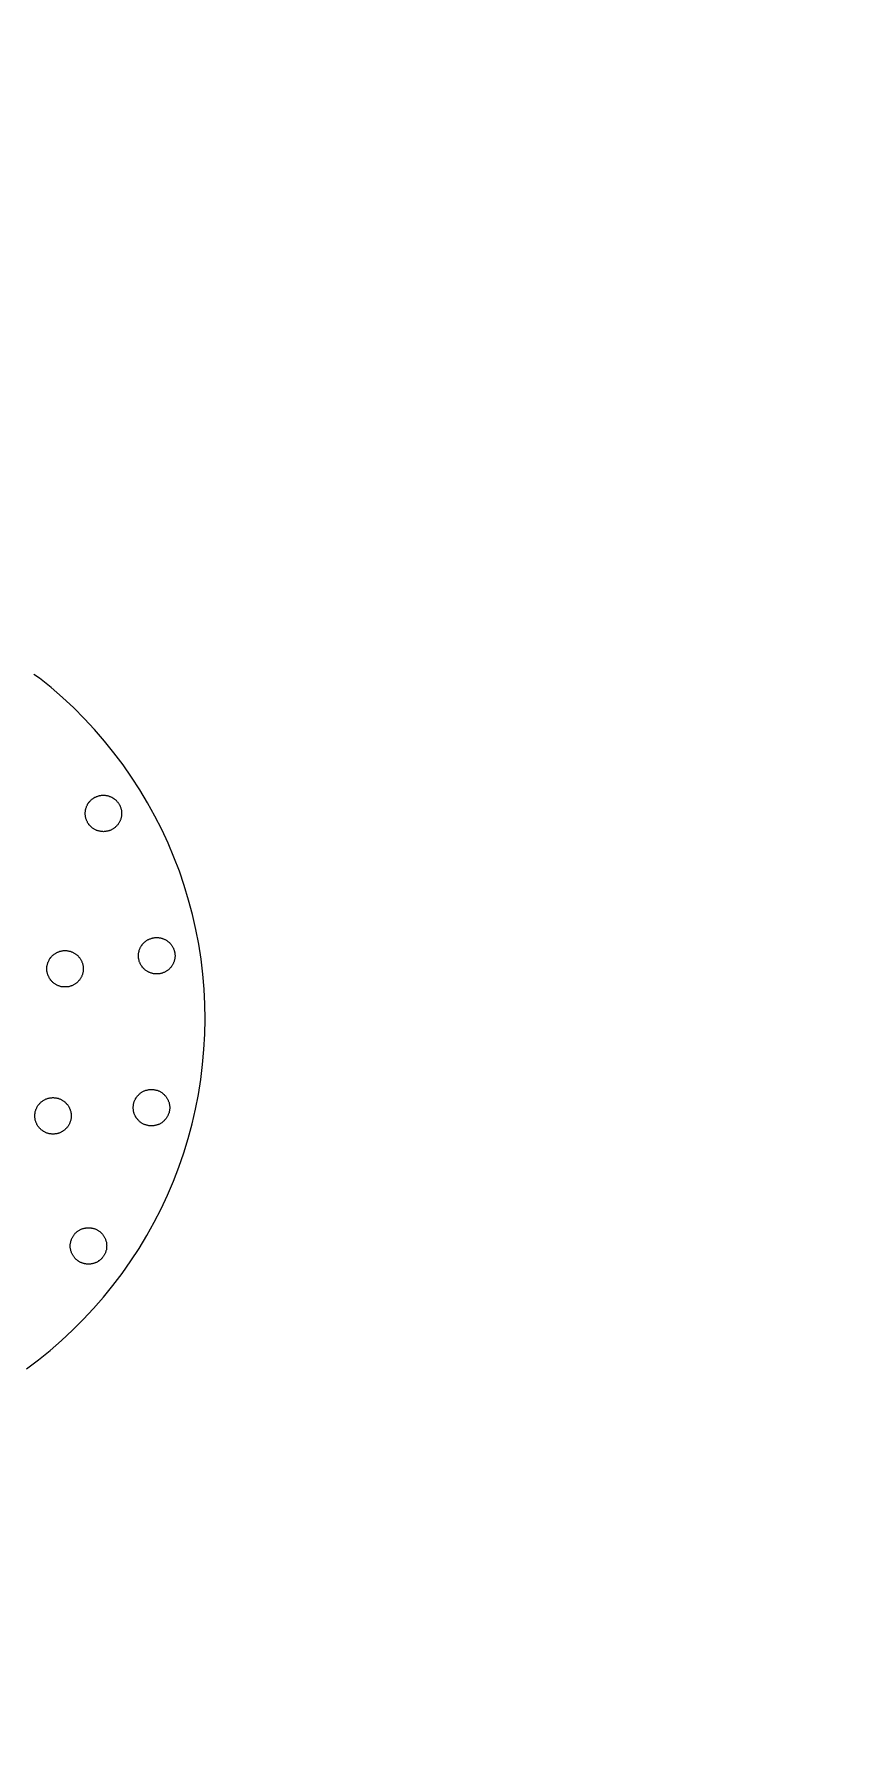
# Model space of a CAD drawing. Extents: x 1225654 to 1325654, y 924838 to 1022543.
# Drawn here: x 1249275 to 1250613, y 942346 to 945186 of the extents above; entities that cross this region are included whole.
import ezdxf

# ---------------------------------------------------------------- set-up
doc = ezdxf.new("R2010")
doc.units = 13

msp = doc.modelspace()

# ---------------------------------------------------------------- linework, layer by layer
msp.add_lwpolyline([(1260678.3, 924838.4), (1290630.1, 924838.4, 6.524121)], format="xyb", close=True)
msp.add_lwpolyline([(1260678.3, 924838.4), (1290630.1, 924838.4, 6.524121)], format="xyb", close=True)
msp.add_lwpolyline([(1249261.5, 942971.5), (1249281.5, 942986.5), (1249300.8, 943002.3), (1249319.7, 943018.7), (1249338.2, 943035.8), (1249356, 943053.4), (1249373.1, 943071.8), (1249389.5, 943090.7), (1249405.2, 943110), (1249420.3, 943130), (1249434.7, 943150.6), (1249448.5, 943171.5), (1249461.3, 943193.1), (1249473.4, 943214.9), (1249484.9, 943237.1), (1249495.5, 943259.9), (1249505.4, 943282.9), (1249514.4, 943306.2), (1249522.5, 943329.9), (1249529.9, 943354), (1249536.4, 943378), (1249542.1, 943402.5), (1249547, 943427.1), (1249550.8, 943451.8), (1249553.9, 943476.8), (1249556.2, 943501.5), (1249557.5, 943526.7), (1249558, 943551.7), (1249557.5, 943576.7), (1249556.5, 943601.6), (1249554.2, 943626.6), (1249551.3, 943651.6), (1249547.4, 943676.4), (1249542.7, 943700.9), (1249537.1, 943725.4), (1249530.6, 943749.5), (1249523.4, 943773.6), (1249515.3, 943797.2), (1249506.3, 943820.6), (1249496.6, 943843.8), (1249486.1, 943866.5), (1249474.8, 943888.8), (1249462.6, 943910.8), (1249449.8, 943932.2), (1249436, 943953.4), (1249421.9, 943973.8), (1249406.8, 943993.9), (1249391.1, 944013.4), (1249374.7, 944032.3), (1249357.5, 944050.8), (1249340, 944068.3), (1249321.6, 944085.7), (1249302.9, 944102.1), (1249283.3, 944117.8), (1249273.7, 944124)])
for points in [[(1249389.3, 943923.4), (1249390.4, 943923.4), (1249391.5, 943923.4), (1249392.4, 943923.4), (1249393.5, 943923.2), (1249394.7, 943922.9), (1249395.6, 943922.8), (1249396.7, 943922.5), (1249397.6, 943922.3), (1249398.7, 943922.1), (1249399.6, 943921.6), (1249400.7, 943921.4), (1249401.6, 943920.9), (1249402.6, 943920.5), (1249403.5, 943920), (1249404.6, 943919.3), (1249405.5, 943918.9), (1249406.2, 943918.3), (1249407.1, 943917.8), (1249407.9, 943917.1), (1249408.8, 943916.4), (1249409.5, 943915.7), (1249410.4, 943915.1), (1249411.1, 943914.2), (1249411.8, 943913.5), (1249412.4, 943912.6), (1249413.1, 943912), (1249413.8, 943911.1), (1249414.5, 943910.1), (1249414.9, 943909.2), (1249415.6, 943908.4), (1249416, 943907.5), (1249416.5, 943906.5), (1249417, 943905.6), (1249417.4, 943904.5), (1249417.9, 943903.6), (1249418.1, 943902.5), (1249418.5, 943901.6), (1249418.7, 943900.5), (1249419, 943899.6), (1249419.2, 943898.4), (1249419.2, 943897.6), (1249419.4, 943896.4), (1249419.4, 943895.3), (1249419.6, 943894.4), (1249419.6, 943893.3), (1249419.6, 943892.1), (1249419.4, 943891.2), (1249419.4, 943890.1), (1249419.2, 943889), (1249419.2, 943888.1), (1249419, 943887), (1249418.7, 943885.9), (1249418.5, 943884.9), (1249418.1, 943883.8), (1249417.9, 943882.9), (1249417.4, 943882), (1249417, 943880.9), (1249416.5, 943880), (1249416, 943879.1), (1249415.6, 943878.2), (1249414.9, 943877.3), (1249414.5, 943876.4), (1249413.8, 943875.5), (1249413.1, 943874.6), (1249412.4, 943873.7), (1249411.8, 943873), (1249411.1, 943872.4), (1249410.4, 943871.5), (1249409.5, 943870.8), (1249408.8, 943870.1), (1249407.9, 943869.4), (1249407.1, 943868.8), (1249406.2, 943868.1), (1249405.5, 943867.6), (1249404.6, 943866.9), (1249403.5, 943866.5), (1249402.6, 943866), (1249401.6, 943865.6), (1249400.7, 943865.2), (1249399.6, 943864.9), (1249398.7, 943864.5), (1249397.6, 943864.3), (1249396.7, 943863.8), (1249395.6, 943863.6), (1249394.7, 943863.6), (1249393.5, 943863.3), (1249392.4, 943863.1), (1249391.5, 943863.1), (1249390.4, 943863.1), (1249389.3, 943862.9), (1249388.4, 943863.1), (1249387.2, 943863.1), (1249386.1, 943863.1), (1249385.2, 943863.3), (1249384.1, 943863.6), (1249383, 943863.6), (1249382.1, 943863.8), (1249381, 943864.3), (1249380, 943864.5), (1249378.9, 943864.9), (1249378, 943865.2), (1249377.1, 943865.6), (1249376, 943866), (1249375.1, 943866.5), (1249374.2, 943866.9), (1249373.3, 943867.6), (1249372.4, 943868.1), (1249371.5, 943868.8), (1249370.8, 943869.4), (1249369.9, 943870.1), (1249369, 943870.8), (1249368.3, 943871.5), (1249367.7, 943872.4), (1249366.8, 943873), (1249366.1, 943873.7), (1249365.4, 943874.6), (1249365, 943875.5), (1249364.3, 943876.4), (1249363.6, 943877.3), (1249363.2, 943878.2), (1249362.7, 943879.1), (1249362.3, 943880), (1249361.8, 943880.9), (1249361.4, 943882), (1249361, 943882.9), (1249360.7, 943883.8), (1249360.3, 943884.9), (1249360, 943885.9), (1249359.8, 943887), (1249359.6, 943888.1), (1249359.4, 943889), (1249359.4, 943890.1), (1249359.1, 943891.2), (1249359.1, 943892.1), (1249359.1, 943893.3), (1249359.1, 943894.4), (1249359.1, 943895.3), (1249359.4, 943896.4), (1249359.4, 943897.6), (1249359.6, 943898.4), (1249359.8, 943899.6), (1249360, 943900.5), (1249360.3, 943901.6), (1249360.7, 943902.5), (1249361, 943903.6), (1249361.4, 943904.5), (1249361.8, 943905.6), (1249362.3, 943906.5), (1249362.7, 943907.5), (1249363.2, 943908.4), (1249363.6, 943909.2), (1249364.3, 943910.1), (1249365, 943911.1), (1249365.4, 943912), (1249366.1, 943912.6), (1249366.8, 943913.5), (1249367.7, 943914.2), (1249368.3, 943915.1), (1249369, 943915.7), (1249369.9, 943916.4), (1249370.8, 943917.1), (1249371.5, 943917.8), (1249372.4, 943918.3), (1249373.3, 943918.9), (1249374.2, 943919.3), (1249375.1, 943920), (1249376, 943920.5), (1249377.1, 943920.9), (1249378, 943921.4), (1249378.9, 943921.6), (1249380, 943922.1), (1249381, 943922.3), (1249382.1, 943922.5), (1249383, 943922.8), (1249384.1, 943922.9), (1249385.2, 943923.2), (1249386.1, 943923.4), (1249387.2, 943923.4), (1249388.4, 943923.4), (1249389.3, 943923.4), (1249389.3, 943923.4)], [(1249477.7, 943687.4), (1249478.9, 943687.1), (1249479.9, 943687.1), (1249480.9, 943687.1), (1249482, 943687), (1249483.1, 943687), (1249484, 943686.7), (1249485.1, 943686.5), (1249486.1, 943686.1), (1249487.1, 943685.8), (1249488.1, 943685.4), (1249489.2, 943685.1), (1249490.1, 943684.7), (1249491, 943684.2), (1249491.9, 943683.8), (1249492.8, 943683.4), (1249493.7, 943682.7), (1249494.6, 943682.2), (1249495.5, 943681.5), (1249496.4, 943680.9), (1249497.3, 943680.2), (1249497.9, 943679.5), (1249498.9, 943678.9), (1249499.5, 943678.2), (1249500.2, 943677.3), (1249500.9, 943676.6), (1249501.5, 943675.7), (1249502.2, 943674.8), (1249502.9, 943673.9), (1249503.4, 943673), (1249504, 943672.1), (1249504.5, 943671.2), (1249504.9, 943670.3), (1249505.4, 943669.4), (1249505.8, 943668.5), (1249506.3, 943667.4), (1249506.5, 943666.5), (1249506.7, 943665.4), (1249507.2, 943664.5), (1249507.4, 943663.3), (1249507.6, 943662.4), (1249507.6, 943661.3), (1249507.8, 943660.2), (1249507.8, 943659.3), (1249508.1, 943658.2), (1249508.1, 943657), (1249508.1, 943655.9), (1249507.8, 943655), (1249507.8, 943653.9), (1249507.6, 943652.7), (1249507.6, 943651.8), (1249507.4, 943650.7), (1249507.2, 943649.8), (1249506.7, 943648.7), (1249506.5, 943647.8), (1249506.3, 943646.7), (1249505.8, 943645.8), (1249505.4, 943644.9), (1249504.9, 943643.8), (1249504.5, 943642.9), (1249504, 943641.9), (1249503.4, 943641), (1249502.9, 943640.2), (1249502.2, 943639.3), (1249501.5, 943638.3), (1249500.9, 943637.7), (1249500.2, 943636.8), (1249499.5, 943636.1), (1249498.9, 943635.4), (1249497.9, 943634.5), (1249497.3, 943633.8), (1249496.4, 943633.2), (1249495.5, 943632.5), (1249494.6, 943632.1), (1249493.7, 943631.4), (1249492.8, 943630.9), (1249491.9, 943630.5), (1249491, 943629.8), (1249490.1, 943629.4), (1249489.2, 943629.1), (1249488.1, 943628.7), (1249487.1, 943628.2), (1249486.1, 943628), (1249485.1, 943627.8), (1249484, 943627.5), (1249483.1, 943627.3), (1249482, 943627.1), (1249480.9, 943627.1), (1249479.9, 943626.9), (1249478.9, 943626.9), (1249477.7, 943626.9), (1249476.8, 943626.9), (1249475.7, 943626.9), (1249474.6, 943627.1), (1249473.7, 943627.1), (1249472.5, 943627.3), (1249471.4, 943627.5), (1249470.5, 943627.8), (1249469.4, 943628), (1249468.5, 943628.2), (1249467.4, 943628.7), (1249466.5, 943629.1), (1249465.5, 943629.4), (1249464.5, 943629.8), (1249463.5, 943630.5), (1249462.6, 943630.9), (1249461.7, 943631.4), (1249460.9, 943632.1), (1249459.9, 943632.5), (1249459, 943633.2), (1249458.3, 943633.8), (1249457.5, 943634.5), (1249456.8, 943635.4), (1249456.1, 943636.1), (1249455.2, 943636.8), (1249454.5, 943637.7), (1249453.9, 943638.3), (1249453.4, 943639.3), (1249452.7, 943640.2), (1249452.1, 943641), (1249451.6, 943641.9), (1249451.1, 943642.9), (1249450.5, 943643.8), (1249450.1, 943644.9), (1249449.8, 943645.8), (1249449.4, 943646.7), (1249448.9, 943647.8), (1249448.7, 943648.7), (1249448.5, 943649.8), (1249448.2, 943650.7), (1249448, 943651.8), (1249447.8, 943652.7), (1249447.8, 943653.9), (1249447.5, 943655), (1249447.5, 943655.9), (1249447.5, 943657), (1249447.5, 943658.2), (1249447.5, 943659.3), (1249447.8, 943660.2), (1249447.8, 943661.3), (1249448, 943662.4), (1249448.2, 943663.3), (1249448.5, 943664.5), (1249448.7, 943665.4), (1249448.9, 943666.5), (1249449.4, 943667.4), (1249449.8, 943668.5), (1249450.1, 943669.4), (1249450.5, 943670.3), (1249451.1, 943671.2), (1249451.6, 943672.1), (1249452.1, 943673), (1249452.7, 943673.9), (1249453.4, 943674.8), (1249453.9, 943675.7), (1249454.5, 943676.6), (1249455.2, 943677.3), (1249456.1, 943678.2), (1249456.8, 943678.9), (1249457.5, 943679.5), (1249458.3, 943680.2), (1249459, 943680.9), (1249459.9, 943681.5), (1249460.9, 943682.2), (1249461.7, 943682.7), (1249462.6, 943683.4), (1249463.5, 943683.8), (1249464.5, 943684.2), (1249465.5, 943684.7), (1249466.5, 943685.1), (1249467.4, 943685.4), (1249468.5, 943685.8), (1249469.4, 943686.1), (1249470.5, 943686.5), (1249471.4, 943686.7), (1249472.5, 943687), (1249473.7, 943687), (1249474.6, 943687.1), (1249475.7, 943687.1), (1249476.8, 943687.1), (1249477.7, 943687.4), (1249477.7, 943687.4)], [(1249325.6, 943665.6), (1249326.7, 943665.6), (1249327.9, 943665.6), (1249328.8, 943665.6), (1249329.9, 943665.4), (1249331, 943665.1), (1249331.9, 943664.9), (1249333, 943664.7), (1249333.9, 943664.5), (1249335.1, 943664.2), (1249336, 943663.8), (1249337.1, 943663.5), (1249338, 943663.1), (1249338.9, 943662.6), (1249339.8, 943662.2), (1249340.9, 943661.5), (1249341.8, 943661.1), (1249342.7, 943660.4), (1249343.4, 943659.9), (1249344.3, 943659.3), (1249345.2, 943658.6), (1249345.9, 943657.9), (1249346.7, 943657.3), (1249347.4, 943656.3), (1249348.1, 943655.7), (1249348.8, 943654.8), (1249349.5, 943654.1), (1249350.2, 943653.2), (1249350.8, 943652.3), (1249351.2, 943651.4), (1249351.9, 943650.5), (1249352.4, 943649.6), (1249352.8, 943648.7), (1249353.3, 943647.8), (1249353.8, 943646.7), (1249354.2, 943645.8), (1249354.4, 943644.6), (1249354.8, 943643.8), (1249355.1, 943642.6), (1249355.3, 943641.7), (1249355.5, 943640.6), (1249355.5, 943639.7), (1249355.8, 943638.6), (1249355.8, 943637.4), (1249356, 943636.6), (1249356, 943635.4), (1249356, 943634.3), (1249355.8, 943633.4), (1249355.8, 943632.3), (1249355.5, 943631.1), (1249355.5, 943630.2), (1249355.3, 943629.1), (1249355.1, 943628), (1249354.8, 943627.1), (1249354.4, 943626), (1249354.2, 943625.1), (1249353.8, 943624.2), (1249353.3, 943623), (1249352.8, 943622.2), (1249352.4, 943621.3), (1249351.9, 943620.3), (1249351.2, 943619.4), (1249350.8, 943618.6), (1249350.2, 943617.7), (1249349.5, 943616.7), (1249348.8, 943616.1), (1249348.1, 943615.2), (1249347.4, 943614.5), (1249346.7, 943613.6), (1249345.9, 943612.9), (1249345.2, 943612.2), (1249344.3, 943611.6), (1249343.4, 943610.9), (1249342.7, 943610.5), (1249341.8, 943609.8), (1249340.9, 943609.3), (1249339.8, 943608.6), (1249338.9, 943608.2), (1249338, 943607.8), (1249337.1, 943607.3), (1249336, 943607.1), (1249335.1, 943606.6), (1249333.9, 943606.4), (1249333, 943606.2), (1249331.9, 943605.7), (1249331, 943605.7), (1249329.9, 943605.5), (1249328.8, 943605.3), (1249327.9, 943605.3), (1249326.7, 943605.3), (1249325.6, 943605.3), (1249324.7, 943605.3), (1249323.6, 943605.3), (1249322.4, 943605.3), (1249321.6, 943605.5), (1249320.4, 943605.7), (1249319.3, 943605.7), (1249318.4, 943606.2), (1249317.3, 943606.4), (1249316.4, 943606.6), (1249315.2, 943607.1), (1249314.4, 943607.3), (1249313.5, 943607.8), (1249312.3, 943608.2), (1249311.4, 943608.6), (1249310.5, 943609.3), (1249309.6, 943609.8), (1249308.7, 943610.5), (1249307.8, 943610.9), (1249307.2, 943611.6), (1249306.3, 943612.2), (1249305.3, 943612.9), (1249304.7, 943613.6), (1249304, 943614.5), (1249303.3, 943615.2), (1249302.4, 943616.1), (1249301.7, 943616.7), (1249301.3, 943617.7), (1249300.6, 943618.6), (1249300, 943619.4), (1249299.5, 943620.3), (1249299.1, 943621.3), (1249298.6, 943622.2), (1249298.1, 943623), (1249297.7, 943624.2), (1249297.2, 943625.1), (1249297, 943626), (1249296.6, 943627.1), (1249296.4, 943628), (1249296.1, 943629.1), (1249295.9, 943630.2), (1249295.7, 943631.1), (1249295.7, 943632.3), (1249295.5, 943633.4), (1249295.5, 943634.3), (1249295.5, 943635.4), (1249295.5, 943636.6), (1249295.5, 943637.4), (1249295.7, 943638.6), (1249295.7, 943639.7), (1249295.9, 943640.6), (1249296.1, 943641.7), (1249296.4, 943642.6), (1249296.6, 943643.8), (1249297, 943644.6), (1249297.2, 943645.8), (1249297.7, 943646.7), (1249298.1, 943647.8), (1249298.6, 943648.7), (1249299.1, 943649.6), (1249299.5, 943650.5), (1249300, 943651.4), (1249300.6, 943652.3), (1249301.3, 943653.2), (1249301.7, 943654.1), (1249302.4, 943654.8), (1249303.3, 943655.7), (1249304, 943656.3), (1249304.7, 943657.3), (1249305.3, 943657.9), (1249306.3, 943658.6), (1249307.2, 943659.3), (1249307.8, 943659.9), (1249308.7, 943660.4), (1249309.6, 943661.1), (1249310.5, 943661.5), (1249311.4, 943662.2), (1249312.3, 943662.6), (1249313.5, 943663.1), (1249314.4, 943663.5), (1249315.2, 943663.8), (1249316.4, 943664.2), (1249317.3, 943664.5), (1249318.4, 943664.7), (1249319.3, 943664.9), (1249320.4, 943665.1), (1249321.6, 943665.4), (1249322.4, 943665.6), (1249323.6, 943665.6), (1249324.7, 943665.6), (1249325.6, 943665.6), (1249325.6, 943665.6)], [(1249305.8, 943421.7), (1249306.7, 943421.7), (1249307.8, 943421.5), (1249308.9, 943421.5), (1249309.9, 943421.2), (1249311, 943421.2), (1249312.1, 943421), (1249313, 943420.8), (1249314.1, 943420.5), (1249315, 943420.1), (1249316.1, 943419.9), (1249317.1, 943419.4), (1249318, 943419), (1249319.1, 943418.5), (1249320, 943418.1), (1249320.9, 943417.6), (1249321.7, 943416.9), (1249322.7, 943416.5), (1249323.6, 943415.8), (1249324.3, 943415.2), (1249325.2, 943414.5), (1249326, 943413.8), (1249326.7, 943413.1), (1249327.4, 943412.4), (1249328.3, 943411.6), (1249328.9, 943410.9), (1249329.6, 943410), (1249330.1, 943409.1), (1249330.8, 943408.4), (1249331.5, 943407.5), (1249331.9, 943406.6), (1249332.4, 943405.5), (1249332.8, 943404.6), (1249333.2, 943403.7), (1249333.7, 943402.8), (1249334.2, 943401.6), (1249334.4, 943400.8), (1249334.8, 943399.6), (1249335.1, 943398.7), (1249335.3, 943397.6), (1249335.5, 943396.7), (1249335.8, 943395.6), (1249335.8, 943394.4), (1249336, 943393.6), (1249336, 943392.4), (1249336, 943391.3), (1249336, 943390.4), (1249336, 943389.3), (1249335.8, 943388.1), (1249335.8, 943387.2), (1249335.5, 943386.1), (1249335.3, 943385), (1249335.1, 943384.1), (1249334.8, 943383), (1249334.4, 943382.1), (1249334.2, 943380.9), (1249333.7, 943380), (1249333.2, 943379.2), (1249332.8, 943378), (1249332.4, 943377.1), (1249331.9, 943376.3), (1249331.5, 943375.3), (1249330.8, 943374.4), (1249330.1, 943373.5), (1249329.6, 943372.8), (1249328.9, 943372), (1249328.3, 943371), (1249327.4, 943370.4), (1249326.7, 943369.7), (1249326, 943368.8), (1249325.2, 943368.1), (1249324.3, 943367.4), (1249323.6, 943367), (1249322.7, 943366.3), (1249321.7, 943365.6), (1249320.9, 943365.2), (1249320, 943364.8), (1249319.1, 943364.3), (1249318, 943363.8), (1249317.1, 943363.4), (1249316.1, 943362.9), (1249315, 943362.7), (1249314.1, 943362.2), (1249313, 943362.1), (1249312.1, 943361.8), (1249311, 943361.6), (1249309.9, 943361.4), (1249308.9, 943361.4), (1249307.8, 943361.2), (1249306.7, 943361.2), (1249305.8, 943361.2), (1249304.7, 943361.2), (1249303.6, 943361.2), (1249302.7, 943361.4), (1249301.5, 943361.4), (1249300.4, 943361.6), (1249299.5, 943361.8), (1249298.4, 943362.1), (1249297.5, 943362.2), (1249296.4, 943362.7), (1249295.5, 943362.9), (1249294.3, 943363.4), (1249293.4, 943363.8), (1249292.5, 943364.3), (1249291.6, 943364.8), (1249290.5, 943365.2), (1249289.6, 943365.6), (1249288.7, 943366.3), (1249288, 943367), (1249287.1, 943367.4), (1249286.2, 943368.1), (1249285.6, 943368.8), (1249284.7, 943369.7), (1249284, 943370.4), (1249283.3, 943371), (1249282.6, 943372), (1249282, 943372.8), (1249281.3, 943373.5), (1249280.6, 943374.4), (1249280.1, 943375.3), (1249279.5, 943376.3), (1249279, 943377.1), (1249278.6, 943378), (1249278.1, 943379.2), (1249277.7, 943380), (1249277.2, 943380.9), (1249277, 943382.1), (1249276.5, 943383), (1249276.3, 943384.1), (1249276.1, 943385), (1249275.9, 943386.1), (1249275.9, 943387.2), (1249275.6, 943388.1), (1249275.6, 943389.3), (1249275.4, 943390.4), (1249275.4, 943391.3), (1249275.4, 943392.4), (1249275.6, 943393.6), (1249275.6, 943394.4), (1249275.9, 943395.6), (1249275.9, 943396.7), (1249276.1, 943397.6), (1249276.3, 943398.7), (1249276.5, 943399.6), (1249277, 943400.8), (1249277.2, 943401.6), (1249277.7, 943402.8), (1249278.1, 943403.7), (1249278.6, 943404.6), (1249279, 943405.5), (1249279.5, 943406.6), (1249280.1, 943407.5), (1249280.6, 943408.4), (1249281.3, 943409.1), (1249282, 943410), (1249282.6, 943410.9), (1249283.3, 943411.6), (1249284, 943412.4), (1249284.7, 943413.1), (1249285.6, 943413.8), (1249286.2, 943414.5), (1249287.1, 943415.2), (1249288, 943415.8), (1249288.7, 943416.5), (1249289.6, 943416.9), (1249290.5, 943417.6), (1249291.6, 943418.1), (1249292.5, 943418.5), (1249293.4, 943419), (1249294.3, 943419.4), (1249295.5, 943419.9), (1249296.4, 943420.1), (1249297.5, 943420.5), (1249298.4, 943420.8), (1249299.5, 943421), (1249300.4, 943421.2), (1249301.5, 943421.2), (1249302.7, 943421.5), (1249303.6, 943421.5), (1249304.7, 943421.7), (1249305.8, 943421.7), (1249305.8, 943421.7)], [(1249469.1, 943435.2), (1249470.1, 943435.2), (1249471.2, 943435.2), (1249472.3, 943435.2), (1249473.2, 943434.9), (1249474.3, 943434.7), (1249475.3, 943434.5), (1249476.3, 943434.3), (1249477.5, 943434), (1249478.4, 943433.8), (1249479.5, 943433.4), (1249480.4, 943433.2), (1249481.3, 943432.7), (1249482.2, 943432.3), (1249483.3, 943431.8), (1249484.2, 943431.1), (1249485.1, 943430.7), (1249486.1, 943430), (1249486.9, 943429.6), (1249487.6, 943428.9), (1249488.5, 943428.2), (1249489.2, 943427.5), (1249490.1, 943426.8), (1249490.7, 943426), (1249491.4, 943425.3), (1249492.1, 943424.4), (1249492.8, 943423.7), (1249493.4, 943422.8), (1249494.1, 943421.9), (1249494.8, 943421), (1249495.3, 943420.1), (1249495.7, 943419.2), (1249496.2, 943418.3), (1249496.6, 943417.4), (1249497, 943416.3), (1249497.5, 943415.4), (1249497.7, 943414.5), (1249498.2, 943413.3), (1249498.4, 943412.4), (1249498.6, 943411.3), (1249498.9, 943410.2), (1249499.1, 943409.3), (1249499.1, 943408.2), (1249499.3, 943407.1), (1249499.3, 943406.1), (1249499.3, 943405), (1249499.3, 943403.9), (1249499.3, 943403), (1249499.1, 943401.9), (1249499.1, 943400.8), (1249498.9, 943399.9), (1249498.6, 943398.7), (1249498.4, 943397.8), (1249498.2, 943396.7), (1249497.7, 943395.6), (1249497.5, 943394.7), (1249497, 943393.8), (1249496.6, 943392.7), (1249496.2, 943391.7), (1249495.7, 943390.8), (1249495.3, 943390), (1249494.8, 943389.1), (1249494.1, 943388.1), (1249493.4, 943387.2), (1249492.8, 943386.4), (1249492.1, 943385.7), (1249491.4, 943384.8), (1249490.7, 943384.1), (1249490.1, 943383.2), (1249489.2, 943382.5), (1249488.5, 943381.9), (1249487.6, 943381.2), (1249486.9, 943380.5), (1249486.1, 943380), (1249485.1, 943379.4), (1249484.2, 943378.9), (1249483.3, 943378.3), (1249482.2, 943377.8), (1249481.3, 943377.3), (1249480.4, 943376.9), (1249479.5, 943376.7), (1249478.4, 943376.3), (1249477.5, 943376), (1249476.3, 943375.8), (1249475.3, 943375.6), (1249474.3, 943375.3), (1249473.2, 943375.1), (1249472.3, 943374.9), (1249471.2, 943374.9), (1249470.1, 943374.9), (1249469.1, 943374.9), (1249468.1, 943374.9), (1249466.9, 943374.9), (1249465.8, 943374.9), (1249464.9, 943375.1), (1249463.8, 943375.3), (1249462.9, 943375.6), (1249461.7, 943375.8), (1249460.6, 943376), (1249459.7, 943376.3), (1249458.8, 943376.7), (1249457.7, 943376.9), (1249456.8, 943377.3), (1249455.9, 943377.8), (1249454.7, 943378.3), (1249453.9, 943378.9), (1249453, 943379.4), (1249452.1, 943380), (1249451.4, 943380.5), (1249450.5, 943381.2), (1249449.6, 943381.9), (1249448.9, 943382.5), (1249448, 943383.2), (1249447.3, 943384.1), (1249446.7, 943384.8), (1249446, 943385.7), (1249445.3, 943386.4), (1249444.6, 943387.2), (1249443.9, 943388.1), (1249443.5, 943389.1), (1249442.8, 943390), (1249442.4, 943390.8), (1249441.9, 943391.7), (1249441.5, 943392.7), (1249441, 943393.8), (1249440.6, 943394.7), (1249440.3, 943395.6), (1249439.9, 943396.7), (1249439.6, 943397.8), (1249439.5, 943398.7), (1249439.2, 943399.9), (1249439, 943400.8), (1249439, 943401.9), (1249438.8, 943403), (1249438.8, 943403.9), (1249438.8, 943405), (1249438.8, 943406.1), (1249438.8, 943407.1), (1249439, 943408.2), (1249439, 943409.3), (1249439.2, 943410.2), (1249439.5, 943411.3), (1249439.6, 943412.4), (1249439.9, 943413.3), (1249440.3, 943414.5), (1249440.6, 943415.4), (1249441, 943416.3), (1249441.5, 943417.4), (1249441.9, 943418.3), (1249442.4, 943419.2), (1249442.8, 943420.1), (1249443.5, 943421), (1249443.9, 943421.9), (1249444.6, 943422.8), (1249445.3, 943423.7), (1249446, 943424.4), (1249446.7, 943425.3), (1249447.3, 943426), (1249448, 943426.8), (1249448.9, 943427.5), (1249449.6, 943428.2), (1249450.5, 943428.9), (1249451.4, 943429.6), (1249452.1, 943430), (1249453, 943430.7), (1249453.9, 943431.1), (1249454.7, 943431.8), (1249455.9, 943432.3), (1249456.8, 943432.7), (1249457.7, 943433.2), (1249458.8, 943433.4), (1249459.7, 943433.8), (1249460.6, 943434), (1249461.7, 943434.3), (1249462.9, 943434.5), (1249463.8, 943434.7), (1249464.9, 943434.9), (1249465.8, 943435.2), (1249466.9, 943435.2), (1249468.1, 943435.2), (1249469.1, 943435.2), (1249469.1, 943435.2)], [(1249364.6, 943205.7), (1249365.6, 943205.7), (1249366.6, 943205.7), (1249367.7, 943205.7), (1249368.8, 943205.4), (1249369.7, 943205.2), (1249370.8, 943205), (1249371.9, 943204.8), (1249372.8, 943204.6), (1249374, 943204.3), (1249374.9, 943203.9), (1249375.8, 943203.7), (1249376.9, 943203.2), (1249377.8, 943202.7), (1249378.7, 943202.3), (1249379.6, 943201.6), (1249380.5, 943201.2), (1249381.4, 943200.5), (1249382.3, 943200.1), (1249383.2, 943199.4), (1249383.9, 943198.7), (1249384.8, 943198), (1249385.5, 943197.4), (1249386.3, 943196.5), (1249387, 943195.8), (1249387.7, 943194.9), (1249388.4, 943194.2), (1249389.1, 943193.3), (1249389.7, 943192.4), (1249390.2, 943191.5), (1249390.8, 943190.6), (1249391.3, 943189.7), (1249391.8, 943188.8), (1249392.2, 943187.9), (1249392.7, 943186.8), (1249392.9, 943185.9), (1249393.3, 943184.7), (1249393.5, 943183.8), (1249394, 943182.7), (1249394.2, 943181.8), (1249394.2, 943180.7), (1249394.4, 943179.8), (1249394.7, 943178.7), (1249394.7, 943177.5), (1249394.7, 943176.6), (1249394.9, 943175.5), (1249394.7, 943174.4), (1249394.7, 943173.5), (1249394.7, 943172.4), (1249394.4, 943171.3), (1249394.2, 943170.3), (1249394.2, 943169.2), (1249394, 943168.1), (1249393.5, 943167.2), (1249393.3, 943166.1), (1249392.9, 943165.2), (1249392.7, 943164.3), (1249392.2, 943163.1), (1249391.8, 943162.2), (1249391.3, 943161.4), (1249390.8, 943160.5), (1249390.2, 943159.5), (1249389.7, 943158.6), (1249389.1, 943157.8), (1249388.4, 943156.9), (1249387.7, 943156.2), (1249387, 943155.3), (1249386.3, 943154.6), (1249385.5, 943153.7), (1249384.8, 943153), (1249383.9, 943152.3), (1249383.2, 943151.7), (1249382.3, 943151), (1249381.4, 943150.6), (1249380.5, 943149.9), (1249379.6, 943149.4), (1249378.7, 943148.7), (1249377.8, 943148.3), (1249376.9, 943147.8), (1249375.8, 943147.4), (1249374.9, 943147.2), (1249374, 943146.7), (1249372.8, 943146.5), (1249371.9, 943146.3), (1249370.8, 943145.8), (1249369.7, 943145.8), (1249368.8, 943145.6), (1249367.7, 943145.4), (1249366.6, 943145.4), (1249365.6, 943145.4), (1249364.6, 943145.4), (1249363.4, 943145.4), (1249362.5, 943145.4), (1249361.4, 943145.4), (1249360.3, 943145.6), (1249359.4, 943145.8), (1249358.2, 943145.8), (1249357.4, 943146.3), (1249356.2, 943146.5), (1249355.3, 943146.7), (1249354.2, 943147.2), (1249353.3, 943147.4), (1249352.2, 943147.8), (1249351.2, 943148.3), (1249350.3, 943148.7), (1249349.5, 943149.4), (1249348.6, 943149.9), (1249347.6, 943150.6), (1249346.7, 943151), (1249345.9, 943151.7), (1249345.2, 943152.3), (1249344.3, 943153), (1249343.6, 943153.7), (1249342.7, 943154.6), (1249342, 943155.3), (1249341.4, 943156.2), (1249340.7, 943156.9), (1249340, 943157.8), (1249339.6, 943158.6), (1249338.9, 943159.5), (1249338.4, 943160.5), (1249337.8, 943161.4), (1249337.3, 943162.2), (1249336.8, 943163.1), (1249336.4, 943164.3), (1249336.2, 943165.2), (1249335.8, 943166.1), (1249335.5, 943167.2), (1249335.3, 943168.1), (1249335.1, 943169.2), (1249334.8, 943170.3), (1249334.6, 943171.3), (1249334.4, 943172.4), (1249334.4, 943173.5), (1249334.4, 943174.4), (1249334.4, 943175.5), (1249334.4, 943176.6), (1249334.4, 943177.5), (1249334.4, 943178.7), (1249334.6, 943179.8), (1249334.8, 943180.7), (1249335.1, 943181.8), (1249335.3, 943182.7), (1249335.5, 943183.8), (1249335.8, 943184.7), (1249336.2, 943185.9), (1249336.4, 943186.8), (1249336.8, 943187.9), (1249337.3, 943188.8), (1249337.8, 943189.7), (1249338.4, 943190.6), (1249338.9, 943191.5), (1249339.6, 943192.4), (1249340, 943193.3), (1249340.7, 943194.2), (1249341.4, 943194.9), (1249342, 943195.8), (1249342.7, 943196.5), (1249343.6, 943197.4), (1249344.3, 943198), (1249345.2, 943198.7), (1249345.9, 943199.4), (1249346.7, 943200.1), (1249347.6, 943200.5), (1249348.6, 943201.2), (1249349.5, 943201.6), (1249350.3, 943202.3), (1249351.2, 943202.7), (1249352.2, 943203.2), (1249353.3, 943203.7), (1249354.2, 943203.9), (1249355.3, 943204.3), (1249356.2, 943204.6), (1249357.4, 943204.8), (1249358.2, 943205), (1249359.4, 943205.2), (1249360.3, 943205.4), (1249361.4, 943205.7), (1249362.5, 943205.7), (1249363.4, 943205.7), (1249364.6, 943205.7), (1249364.6, 943205.7)]]:
    msp.add_lwpolyline(points, close=True)

doc.saveas('drawing.dxf')
